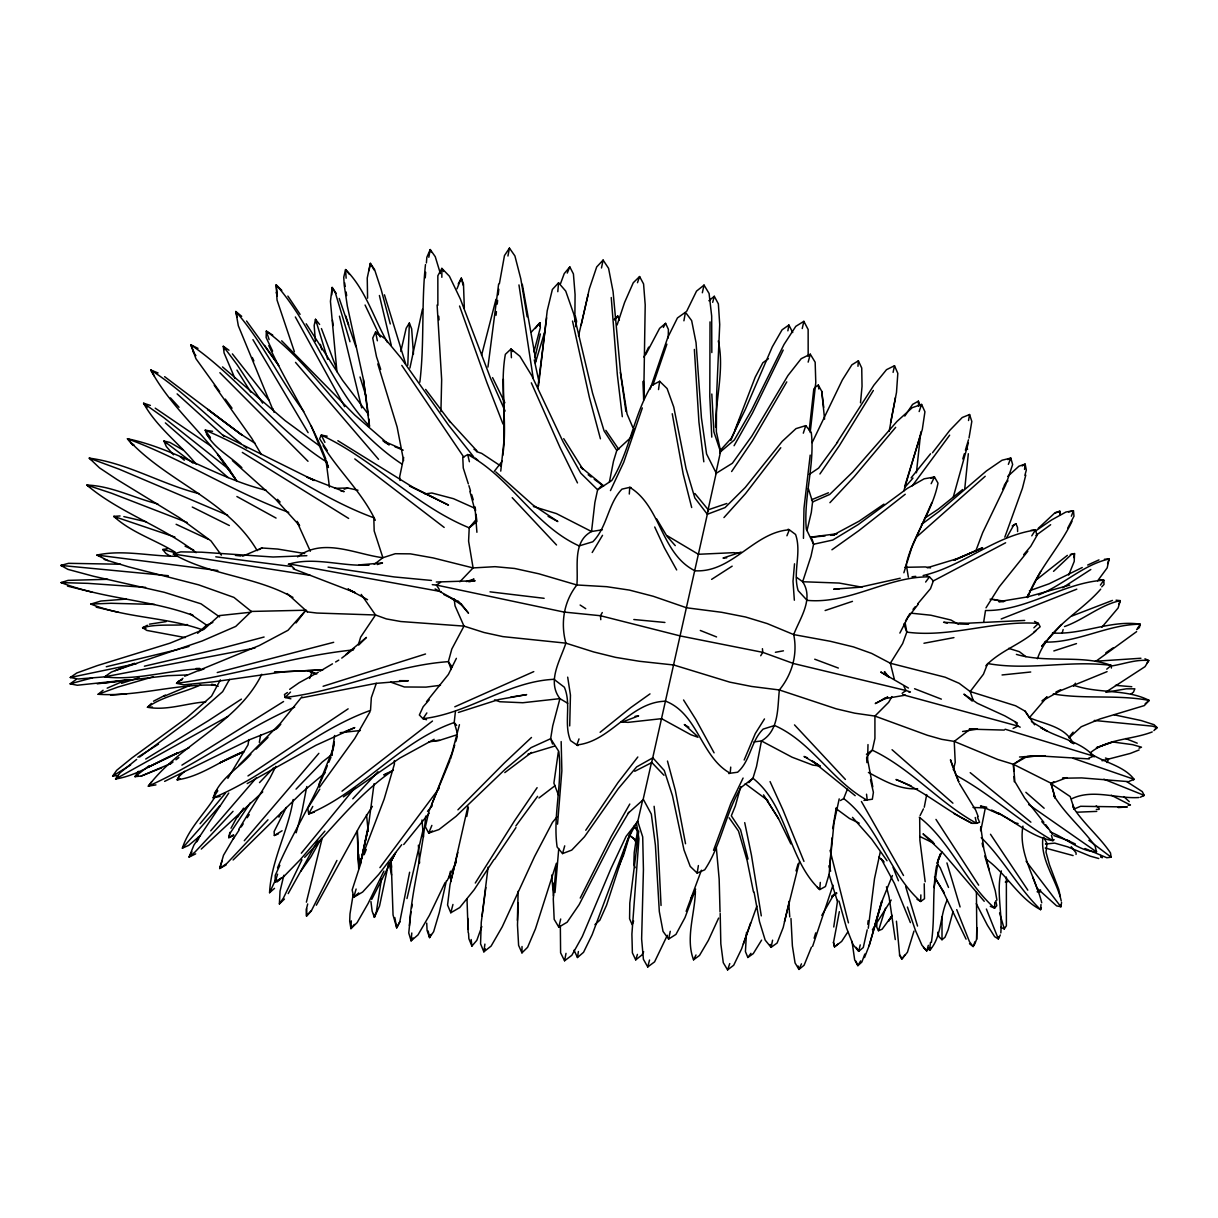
<?xml version="1.0" encoding="UTF-8"?>
<svg xmlns="http://www.w3.org/2000/svg" width="1218" height="1218" viewBox="0 0 1218 1218"><rect width="100%" height="100%" fill="white"/><g stroke="black" fill="none" stroke-linecap="round" stroke-linejoin="round"><path stroke-width="1.5" d="M441.845 277.308L441.875 268.386L449.412 276.212L460.358 299.019L490.626 378.478L505.135 411.075M976.638 939.245L976.79 927.842L976.638 939.245L974.902 943.752L973.136 946.553L969.498 943.706M466.996 898.701L468.154 932.516M556.398 863.257L535.463 928.847L527.592 947.315L521.959 952.857L522.02 946.508M574.835 321.719L575.079 294.619L573.419 273.928L569.811 266.909L564.239 273.593L560.493 283.718M306.601 908.582L306.525 916.058L311.473 910.79M464.332 308.169L463.479 283.946L461.302 278.146L458.212 283.992M803.454 538.371L803.971 508.393L810.198 455.106M942.032 916.682L942.001 939.733L945.001 937.266L948.183 929.654L953.055 911.445M440.931 411.623L441.662 379.681L437.11 304.987M668.21 338.025L668.408 329.439L665.607 323.333L659.608 328.342L645.738 354.56M876.838 923.716L876.762 927.157L878.482 930.719L882.121 929.197L892.292 915.403M867.992 744.579L867.627 759.606L872.788 786.874M994.756 902.294L994.619 908.141L990.28 906.314M517.391 920.351L518.137 891.317M920.854 894.91L920.686 901.487L917.002 899.295M1059.782 514.331L1059.858 511.21L1055.108 512.656L1038.254 528.338M569.704 725.913L570.45 695.143L567.679 677.147M976.775 929.654L976.41 891.85M1076.042 854.427L1076.088 852.92L1071.201 846.647M936.581 865.952C931.937 891.195 935.18 917.032 931.405 942.306M518.229 903.01L517.483 925.056L518.609 945.396L521.959 952.857M980.581 830.417L980.734 826.794L983.916 849.311L989.229 869.835M1000.815 932.912C1002.414 912.328 996.096 891.058 1001.318 870.9M1006.372 877.067L1006.388 925.787L1004.287 928.938L1000.785 927.309M351.302 920.869L350.936 928.618L357.102 922.65L368.141 903.406L383.914 871.098M968.325 453.751L964.808 488.251M715.575 427.168C715.621 398.667 724.573 368.826 718.285 340.918M331.753 294.923L332.149 287.448L336.229 293.431M407.802 365.233L409.355 323.044L406.173 328.205L400.829 351.5M629.295 494.036L629.752 487.352L630.924 487.504M857.974 366.283L858.355 360.817L851.884 364.821L842.338 379.97L812.132 442.621M1040.979 904.593L1040.614 909.679C1018.583 898.29 1006.312 873.458 985.971 859.086M820.293 882.426L819.775 889.582L825.454 886.506L829.169 874.052L832.016 837.862M560.341 925.893L560.6 952.811L564.573 960.774L571.821 955.308L582.28 936.535L610.949 868.617L626.067 836.416L637.76 821.465L642.723 799.845M425.249 277.856L425.676 272.253M426.407 262.921L426.833 257.303L430.228 249.553L435.252 256.678L440.383 273.548M557.539 824.16L561.863 770.796L561.163 741.564M1042.882 838.014C1040.263 860.517 1056.585 879.67 1061.243 900.985M502.699 455.593C507.891 421.976 499.41 387.826 505.348 354.347L510.997 349.003L519.888 356.25L531.824 375.783L563.097 441.875L580.819 473.208L597.612 489.773L594.871 502.547L591.537 531.52C572.125 541.797 578.596 567.207 576.86 584.975C563.782 601.631 560.417 622.885 565.868 643.15C560.25 660.491 546.684 681.349 559.93 698.63L567.71 703.304M730.724 767.096L730.206 773.232L728.821 773.597M557.798 291.681L558.56 282.789L565.731 291.087L573.785 314.092L592.572 393.186L604.098 430.928L616.795 450.447L613.491 461.241L609.335 482.343M556.047 866.622L553.276 898.975L554.175 919.331L558.803 927.157L567.162 922.193L579.129 904.654L611.543 841.577L628.899 812.269M554.997 892.52L558.742 848.763M794.532 563.812L793.009 581.26L794.349 600.215M425.493 264.565C421.261 303.632 424.564 343.126 419.845 382.178M411.791 932.988L411.105 940.829L417.987 934.906L429.375 915.388L445.133 882.502M409.415 925.634C411.867 888.729 422.676 852.981 425.706 816.136M808.173 356.311L808.143 329.499L803.85 321.339L795.796 326.348L784.057 344.405L751.643 409.948L734.317 439.987L720.523 451.802L715.697 473.893M860.502 402.823L862.04 386.334L861.735 368.019L858.355 360.817M829.61 868.023L833.965 823.063L839.202 798.886M1022.922 826.124C1018.141 853.163 1035.437 877.356 1041.755 902.782M368.278 426.452L369.008 419.159L369.419 425.995L363.466 379.757L347.328 306.053L344.252 285.362L343.735 277.217L345.577 269.559C365.644 289.473 373.652 318.248 387.491 342.441M410.938 911.688L408.761 933.003L411.105 940.829L413.024 937.875M334.615 735.505L331.661 755.632L334.28 741.96M867.201 929.806L863.288 947.513L858.705 951.319L853.102 944.757L846.51 927.949L839.019 901.137M867.779 924.295L868.16 920.61M916.408 472.767L920.808 431.903M1040.522 889.871L1040.324 891.698L1037.081 891.759M496.031 315.279L496.426 311.564M497.218 304.119L497.614 300.404M498.208 294.817L498.801 289.245M499.395 283.672L504.465 255.582L509.444 248.107L514.909 255.932L520.817 278.907L527.15 316.787M500.75 471.122L504.13 439.378L503.354 379.102M695.387 891.211C694.945 913.82 685.323 938.149 693.544 959.814L699.482 955.475L708.374 940.387L718.62 918.083M455.41 711.479L454.207 722.533L457.329 732.916M809.209 430.259L813.822 388.74M810.183 432.542L815.786 382.498L815.162 362.233L810.305 354.21L801.2 358.686L788 375.464L751.871 436.059L732.383 463.251L716.138 473.345L707.78 511.088L708.252 509.794L726.841 503.491M980.81 830.737L985.24 808.387M1024.536 469.417L1025.145 464.088L1018.933 466.205L1007.728 476.405M1043.674 837.238L1046.993 843.45L1046.003 852.113L1049.49 864.871L1058.746 889.353L1060.376 896.844M538.539 385.741L547.202 310.818L552.363 289.473L558.56 282.789M638.75 831.072L629.797 903.04L629.584 918.798L632.157 924.675L633.619 920.991M498.619 284.099L487.946 367.06M808.387 488.585L812.573 501.953L811.31 512.458L806.986 530.576M930.476 942.397L929.852 947.619L926.731 950.923L923.442 947.513M546.638 317.837L537.747 388.39M833.751 926.989L837.619 900.285M868.267 928.283L874.494 878.726L880.233 852.113M488.083 867.216L481.993 916.301M485.845 887.511L481.262 922.254L480.562 943.813L483.851 951.821L491.113 946.081L502.288 926.715L534.565 856.543L552.485 822.363L557.022 816.913M374.063 783.707L368.795 823.353L361.289 859.771L368.293 827.951M658.527 389.577L659.654 381.295L651.539 385.558C633.573 415.079 629.965 450.934 611.771 480.516L597.612 489.773L601.311 486.028M381.478 878.833L376.408 911.521L374.383 917.352L372.145 911.155L370.927 901.548M484.901 944.102L483.851 951.821L485.312 948.807M746.497 932.394L745.431 951.593L747.852 957.485L753.257 953.633L761.6 940.129M467.94 806.362L451.68 878.163M637.349 821.48L627.849 839.065L592.161 934.648L583.544 952.309L577.484 957.515L578.383 951.532M637.212 832.64L634.228 852.493L633.802 864.643L635.202 867.688M934.099 887.587L938.499 858.553L940.494 853.803M983.794 621.393L985.499 610.507C1027.002 611.116 1062.949 582.615 1103.828 580.194L1104.01 584.442L1101.742 586.863M796.557 577.332L802.662 581.732C814.126 599.073 799.891 618.257 793.71 634.593C797.79 654.492 792.065 674.33 779.368 689.967C777.389 707.673 779.276 730.511 761.448 740.955L756.515 766.518L752.952 778.287L741.062 787.483C725.304 813.335 721.528 844.653 704.72 869.804L697.168 873.108L698.386 865.556M248.883 739.57L248.015 744.868L227.857 778.332M353.144 894.621L349.992 913.911L349.688 921.204L350.936 928.618L354.347 924.386M1061.578 902.477L1060.878 906.771L1056.645 905.887L1037.766 888.805M575.703 326.652L576.601 321.217L575.292 315.873M334.371 741.808L333.275 748.354L318.674 784.986M969.01 438.054L971.812 421.428L969.574 414.531L962.235 417.515L949.842 430.289L932.501 452.746M787.879 330.839L788.883 325.039L782.063 329.834L772.288 346.856L745.431 409.218L731.226 438.358L720.401 450.264L719.823 453.066M1073.819 557.6L1074.52 553.566L1070.317 554.479M832.686 828.605L836.309 807.686M968.523 420.53L969.574 414.531M259.327 742.371L260.667 734.941M409.629 872.24L399.763 921.919L396.703 927.842L393.049 914.992L391.313 864.826M558.331 751.871L553.901 783.144L558.499 795.187M683.907 320.806L685.445 312.265L691.657 320.623L696.057 342.745L701.431 417.881L706.577 453.964L716.123 472.934M369.024 270.685L370.348 263.347L374.596 269.604L381.249 289.854L390.278 323.958M428.812 257.272L430.228 249.553L431.446 252.415M466.783 816.471L468.397 807.61M889.14 431.355L895.443 397.586M388.481 863.79L379.529 906.04L374.383 917.352L373.896 914.261M507.936 256.024L509.444 248.107M411.638 908.065L412.339 904.441M306.784 786.554L301.973 811.523L296.157 832.792M403.691 457.496L399.687 476.756L399.961 480.44M564.573 960.774L566.005 953.359M890.602 422.722L896.494 392.455L897.818 373.363L894.499 365.72L886.506 369.678L873.9 385.162L837.086 442.454M924.264 807.23L926.715 794.578M878.482 930.719L885.456 908.278M229.882 832.351L228.786 837.68L233.719 835.685M293.157 799.51C288.24 831.178 271.096 860.7 269.574 892.687L274.522 888.348M601.479 267.975L603.108 260.073L608.574 268.325L613.065 291.544L620.632 373.241L627.057 413.983L632.781 427.335M772.593 940.174L771.07 947.345L765.178 940.113L759.484 921.539L754.049 892.002M893.099 372.373L894.499 365.72M663.993 775.272L651.554 762.24L643.211 799.115L651.326 814.096L655.406 845.17L659.319 911.612L663.034 931.389L668.606 939.063L670.265 931.313M409.918 368.019L422.433 309.296M702.344 292.762L704.034 285.103L709.089 293.477L711.677 316.071L711.83 352.565M839.339 911.643L833.523 942.443L834.497 946.888L841.653 941.423L847.743 932.09M360.452 863.273L368.278 828.027M446.367 880.888L439.241 912.769L433.638 931.694L429.573 937.601L427.076 930.445L426.726 923.137M802.236 328.555L803.85 321.339M534.885 357.894L540.35 333.991M581.184 325.023L589.36 288.727L596.683 266.955L603.108 260.073M588.096 294.756L578.52 335.94M789.371 900.955L783.22 927.461L777.099 943.052L771.07 947.345L770.157 944.437M558.803 927.157L560.691 919.011M860.228 944.894L858.705 951.319L856.193 947.376M306.388 902.173L322.207 838.014M457.009 288.803L461.302 278.146L463.114 285.164M283.87 875.24L280.049 891.089L279.394 903.893L284.464 899.051M784.483 921.676L799.465 861.613M630.757 832.275L629.919 835.533L634.624 839.293L634.228 838.608L636.679 844.47M998.882 936.627L998.334 938.926L994.649 936.688L987.402 925.238L976.303 903.665M457.846 852.478L449.975 884.786L447.569 905.05L450.797 912.754L459.704 907.593L474.137 889.779L493.838 859.756M406.979 898.549L423.346 828.621M448.726 878.239L450.462 871.19M496 299.278L481.567 355.351M197.209 840.298L197.955 837.329M307.697 903.954L306.388 909.237L306.525 916.058L311.701 910.135L336.929 860.471M953.374 769.73L955.216 762.346L954.242 741.412L968.523 730.435M1025.769 475.096L1022.42 488.296L1004.804 537.168M450.797 912.754L452.959 904.456M1027.566 597.627C1037.751 569.765 1059.355 547.917 1072.023 521.319M637.76 821.465L642.708 836.918L643.424 869.606L641.627 938.971L643.409 959.282L647.732 966.955L649.544 960.028M459.445 724.695L451.985 753.029L431.629 804.672M712.697 302.338L714.296 296.294L718.361 303.876L719.716 324.506L716.549 396.535L716.351 431.796L720.401 450.264M250.878 754.231C238.545 768.421 218.844 779.002 213.196 797.881L220.169 796.359M808.158 362.127L810.305 354.21M1024.901 475.324L1026.317 470.072L1025.145 464.088L1022.206 465.961M913.972 931.131L907.425 952.263L901.853 959.038L899.386 955.095M953.359 496.792L968.401 442.743M874.768 925.406L881.756 901.198L869.15 945.67L864.506 957.576M1062.203 632.949L1063.147 629.523M869.15 945.67L882.806 899.128L892.413 875.514M494.523 699.908L499.822 701.735L522.827 702.74L559.93 698.63L552.713 725.943L550.643 738.717L558.773 751.369C562.883 783.311 552.637 815.146 557.113 846.952L562.549 853.574L564.726 845.84M740.742 786.706L735.322 805.996L731.318 815.816L740.574 829.793L748.035 859.04M200.148 835.776L188.668 845.383L182.38 848.17C188.562 828.545 204.654 813.761 215.281 796.45M356.113 889.033L353.738 897.27L362.644 892.033L378.737 874.387L401.712 844.729M796.024 870.9L798.079 863.821M928.344 945.32L926.731 950.923L921.919 945.198L915.479 930.522L907.44 907.045M903.817 490.961L920.306 435.191M358.534 644.2L360.635 637.136L375.509 614.983L361.213 594.414M962.799 458.942L964.351 453.72M965.387 450.234L968.493 439.789M811.462 947.102L804.078 965.265L798.962 969.406L795.05 962.905L792.385 945.884L790.969 918.479M814.126 938.21L815.725 932.881M535.357 363.025L544.872 331.357M450.569 758.875L454.725 745.035M455.76 741.579L457.329 736.388M533.941 351.865L540.35 327.581L539.909 322.724L531.2 332.194M629.66 835.274L623.54 855.28L618.546 866.911M937.221 862.74L941.895 851.839M277.582 874.143L275.116 882.136L283.474 876.884L300.146 859.771L324.901 831.118M904.609 486.743L922.3 429.482L924.934 411.76L921.6 404.422L912.236 407.68L897.011 421.413L852.752 471.975L829.686 494.462L812.573 501.953M222.087 860.882L219.682 868.495L226.198 864.887M636.664 824.281L638.948 838.684L631.898 934.16L632.386 952.857L635.705 959.86L637.425 954.394M903.863 572.764L911.932 547.141L931.892 502.516M812.604 946.386L833.005 885.181M803.301 433.182L805.753 425.63L811.279 432.481C815.025 464.774 803.454 496.67 806.301 529.13L813.594 544.248L810.975 556.337L802.662 581.732L839.172 583.057L861.994 587.183M1107.588 563.69L1109.126 558.971L1104.437 559.275M617.1 325.008L624.606 302.414L633.269 282.728L639.602 276.547L643.576 283.946L645.205 304.896L643.698 399.58M629.584 834.391L606.564 905.157L599.835 920.199L594.917 924.629M642.343 407.954L623.768 462.185L610.462 490.595M666.87 344.207L652.848 385.314M650.138 389.121L667.814 337.386L677.452 317.944L685.445 312.265M637.486 282.713L639.602 276.547M919.148 411.562L921.6 404.422M376.301 683.344L371.338 697.625L370.516 710.383C313.605 730.754 268.66 774.815 213.196 797.881L217.794 790.756M720.188 913.485L720.828 943.828L723.279 962.707L727.572 969.893L729.765 963.59M750.577 922.94L741.579 948.929L733.693 965.25L727.572 969.893M906.755 562.183C913.759 534.489 932.516 511.195 937.997 483.135L934.48 477.014L924.173 478.811L907.258 488.433L858.279 524.516L832.792 540.046L813.594 544.248L811.995 538.935M629.691 835.731L634.776 839.172L636.862 842.323M743.361 944.057L756.865 906.085M579.007 738.915L576.845 744.944L577.895 745.644M730.815 440.414L740.011 418.764M481.795 926.578L476.832 940.326L471.899 946.097L468.869 938.697L468.549 933.11M937.418 862.435L940.524 853.925M701.416 870.215L686.145 911.338M695.6 889.125L685.003 917.596L675.96 934.389L668.606 939.063M713.52 850.331L730.907 803.256L743.087 778.058M864.81 954.075L861.857 962.053L857.883 965.646L854.686 959.967L852.006 941.362M309.616 678.456L312.189 671.575M1041.375 907.638L1040.614 909.679C1018.187 888.044 1003.632 859.314 981.221 837.649M975.618 551.419L982.713 532.571L1005.87 484.475M947.132 900.224C939.687 916.027 941.925 936.764 929.821 950.162L928.009 947.954M974.918 941.788L973.136 946.553L969.498 941.742L956.724 909.618M734.667 430.715L755.206 377.199L762.849 362.751L768.421 358.686M1071.353 516.204L1073.439 510.738L1065.948 512.017L1051.621 519.934L1035.087 531.307M1008.367 464.363L1010.788 458.09L1002.018 460.237L986.458 470.924L939.413 511.195L921.432 524.471M359.477 863.745L384.172 799.069L394.404 764.158L394.388 760.565M667.342 935.287L654.584 961.855L647.732 966.955M1118.946 604.067L1120.301 600.641L1116.053 600.2M840.466 800.515L843.693 798.582L847.393 789.203M361.35 861.644L352.154 889.962L353.738 897.27L358.686 892.946M364.167 854.671L366.268 849.433M786.919 535.783L789.34 529.815L788.168 529.191M567.253 273.076L569.811 266.909M449.868 760.595L428.995 811.036L425.386 826.839L428.69 833.097L438.982 829.549L456.004 816.365L505.363 769.091L531.048 747.639L550.643 738.717L552.576 744.046M431.872 825.408L428.69 833.097L432.466 830.965M744.168 760.017L755.297 733.54L764.478 718.94M327.353 765.635C313.681 801.109 292.335 832.914 277.537 867.84M328.799 762.301L330.946 757.307M634.319 429.101L630.513 437.795L616.795 450.447M275.968 878.954L269.574 892.687M1027.109 597.109L1028.479 594.049M801.459 963.849L798.962 969.406L798.11 966.011M431.05 934.373L429.573 937.601L428.173 930.994M279.82 865.328L275.222 875.407L275.116 882.136L281.099 878.148M1037.416 658.74C1048.028 627.559 1080.275 612.837 1100.722 589.131M301.927 859.817L283.383 898.123L279.394 903.893M643.926 357.118L648.646 347.13M1068.688 575.048L1074.215 561.468L1074.52 553.566L1071.368 554.51L1053.54 571.333M686.648 311.351L696.529 291.117L704.034 285.103M783.204 350.068L752.48 413.039L734.073 445.727M447.052 880.812L456.324 862.131M456.385 658.344L448.376 674.452L426.528 701.675M931.161 483.683L934.48 477.014L931.009 478.278M920.092 815.558L923.427 808.889M275.816 766.381L270.061 777.83L238.698 829.443M1006.738 537.503L1013.665 525.262L1015.949 523.77L1017.517 527.44L1017.624 531.581M1000.298 934.998L998.334 938.926L986.382 909.054M371.718 899.432L394.525 854.64M1002.688 489.21L1007.667 479.359L1012.645 464.515L1010.788 458.09L1007.804 459.628M580.24 898.062L611.147 836.72L629.797 804.047M693.544 959.814L696.011 954.973M399.869 921.661L396.703 927.842L394.815 917.596M899.874 633.071L907.715 617.785L918.235 604.189M278.907 817.156L281.388 812.376M394.571 854.457L387.689 867.658L395.713 852.6M1067.729 528.125L1074.002 516.158L1073.439 510.738L1068.612 511.971M1027.261 597.033L1040.674 571.486M261.779 674.254C237.769 723.431 180.249 743.559 148.337 786.143L155.934 784.894M220.367 679.872L211.551 696.148L186.704 717.844L131.757 758.068L116.7 770.294L112.65 776.064L117.948 775.47M191.942 851.808L189.079 857.061L195.687 853.864M230.994 828.24L237.449 816.365M312.767 806.438L308.702 813.913L314.381 812.086M643.667 951.76L641.871 955.049L635.705 959.86M179.883 775.013L177.204 779.825C201.488 776.582 221.585 759.606 244.316 751.384L220.077 762.712L243.433 751.856M663.338 327.444L665.607 323.333M286.337 807.412L274.141 831.452L274.339 835.502L278.404 833.873M317.913 840.435L288.194 893.601M229.547 679.385L222.65 691.672L195.245 715.727L139.644 757.002M320.806 839.324L311.077 856.619L300.8 871.281M316.33 905.202L360.132 825.515L372.404 806.377M602.271 612.547L600.474 615.729L600.794 619.688M891.896 696.589L888.668 702.299L874.92 716.077L874.92 738.413L872.316 750.197L866.957 756.287M370.044 711.723L354.712 738.55L319.512 787.27M821.8 915.403L834.071 894.149M905.522 620.997L909.846 613.598M860.639 960.895L857.883 965.646L855.904 961.109M1073.621 686.221L1075.403 683.191M786.782 381.904L752.404 440.901L731.622 471.533M233.81 837.786L223.518 855.264L219.682 868.495L227.005 863.303L267.975 819.805M691.139 897.864L694.823 891.698M931.359 947.589L929.821 950.162L928.999 947.558M196.844 841.79L198.701 838.7M592.192 552.5L602.529 535.311M760.717 655.741L762.757 652.346L762.422 648.692M1107.071 762.575L1108.547 759.073L1105.442 758.022M873.352 390.476L839.461 445.484L819.912 473.985M986.001 607.843L999.217 586.863L1027.809 551.236M1031.768 535.829L1035.407 530.074L1030.946 530.332M891.195 900.041L872.392 929.791M475.279 883.035L514.514 820.856L537.108 787.681M138.395 771.344L135 776.642L141.227 776.049L169.881 763.914M891.348 916.804L888.561 921.112L891.53 916.545M237.601 817.202L243.524 808.173M233.064 839.263L239.124 830.037M241.149 826.946L243.174 823.87M247.208 817.704L249.233 814.629M228.756 793.055L193.936 845.064L189.079 857.061L195.032 852.006L233.034 811.325M904.791 416.069L912.602 404.391L918.372 401.164L920.397 406.173M494.584 859.329L515.945 827.585M426.863 712.926L422.966 718.681L419.357 714.981L423.164 706.745L429.208 699.848M1137.399 628.473L1140.292 624.225C1111.09 619.612 1082.086 635.096 1052.459 632.979M585.767 830.25L618.013 782.565L637.821 757.002M1147.036 663.094L1148.787 660.567L1144.95 658.786M250.436 802.662L230.019 833.325L228.786 837.68L233.567 834.711M1100.387 585.127L1103.828 580.194L1099.093 579.57M515.869 825.956L537.61 796.328M837.634 442.164L818.633 468.093L809.285 474.396M747.852 957.485L750.927 953.313M925.634 582.052L929.471 576.875L933.338 580.94L930.506 588.644L917.717 603.854M949.659 435.176L912.282 485.845M904.791 955.095L901.853 959.038L899.569 954.227L896.433 921.189M151.534 781.88L148.337 786.143C198.93 763.488 243.828 729.369 294.649 707.095M379.909 867.642L439.211 788.168M614.664 320.075L617.77 315.995L619.368 320.319M319.771 789.127L307.773 808.219L308.702 813.913C361.883 792.081 399.276 741.579 454.207 722.533L456.643 725.38M296.02 622.961L305.885 610.218L307.408 611.893L316.817 613.035L375.509 614.983L386.35 618.911L400.844 621.53L463.982 626.113L484.048 632.507L502.927 636.618L565.868 643.15L593.699 651.95L615.623 657.37L639.45 661.283L673.752 664.998L729.826 682.156L751.643 686.465L779.368 689.967L836.294 708.846L854.792 713.185L874.92 716.077L927.34 735.261L941.681 739.326L954.242 741.412L997.801 759.499L1013.422 764.31L1050.86 783.128L1055.077 797.562L1050.86 783.128M780.784 447.737L745.553 493.594L723.949 517.574M494.341 471.259L502.242 461.135M535.265 328.54L539.909 322.724L539.924 326.089M1045.851 641.11L1041.71 646.286L1061.578 624.529M225.513 793.07L200.087 823.703M911.14 477.852L930.567 453.766M301.897 696.833L280.064 723.705L239.002 765.117M403.721 844.516L429.117 813.228M1068.658 737.575L1073.088 732.14M354.895 787.802L301.318 853.209M374.246 564.345L382.894 557.722L395.271 553.718L410.39 553.855L433.227 557.935L473.102 567.923L495.01 566.674L514.635 568.471L538.813 573.785L576.86 584.975L606.747 586.695L629.493 590.106L653.244 596.272L686.556 607.782L721.604 612.289L745.583 617.008L767.233 623.586L793.71 634.593L830.28 641.277L853.422 646.895L871.646 653.411L890.343 663.247L945.168 677.223L959.16 683.313L970.183 691.565L1015.629 705.785L1025.114 711.16L1029.362 717.707L1046.932 697.183M475.324 520.512L469.219 527.82L468.595 541.142L473.102 567.923L459.825 581.808M318.857 753.333L244.27 840.725M1097.662 580.803L1107.192 567.847L1109.126 558.971C1083.289 564.695 1063.086 585.173 1038.573 594.947M1004.302 485.16L1007.956 480.836M256.328 777.815L210.699 830.828M1023.683 554.677L1030.733 546.349L1037.066 535.296L1035.407 530.074C995.106 535.631 962.631 566.446 923.137 575.52M895.672 427.335L853.985 476.938L829.915 502.699M913.043 609.365L915.373 606.61M427.533 811.34L432.283 805.768M277.171 728.394L280.795 724.238M219.879 805.768L182.38 848.17M904.67 487.535L912.982 478.095M1101.864 627.24L1118.124 607.965L1120.301 600.641C1100.28 604.859 1083.837 619.749 1064.517 626.554M304.683 857.305C333.062 827.326 359.112 793.42 393.384 770.141L383.822 774.968L387.05 773.369M352.794 798.81L378.006 771.755M748.872 782.626L752.952 778.287C788.244 806.194 787.726 859.512 819.775 889.582L817.354 887.176M214.52 792.903L217.063 790.208M259.495 782.611L273.578 767.873M296.05 789.112L322.268 762.011L332.194 754.307M290.523 692.068L285.119 697.472L290.874 698.812M457.922 809.833L504.556 762.803L531.49 737.469M358.671 645.068L366.42 637.41L345.897 654.508M256.176 749.07L267.99 737.438M1033.884 627.818L1038.391 623.433L1040.172 626.768L1033.656 632.355M151.428 703.441L147.469 707.262C166.79 710.886 186.4 703.228 205.735 701.872M184.679 676.218L259.221 645.555L287.996 630.3L305.885 610.218L251.35 611.436L235.744 626.417L202.173 640.972L115.101 670.646M233.11 859.969L301.638 792.751L325.236 772.684M262.753 791.913L201.274 849.068M614.298 319.223L617.77 315.995M1153.888 730.587L1157.1 727.633L1154.055 724.695L1141.144 720.538L1114.211 714.829M197.621 633.299L206.573 625.108L212.83 622.474M1069.145 737.819L1081.249 726.735L1099.991 718.94L1144.326 705.587L1149.183 700.441C1126.528 688.718 1098.24 693.864 1074.139 685.384M250.71 612.243L219.103 615.623L203.893 629.417L169.972 643.18L97.288 665.622L76.749 673.006L70.279 677.482L78.059 678.989L107.336 676.645M1035.802 630.954C1020.638 644.489 1000.13 650.777 985.864 665.744M627.788 813.548L642.921 799.967M184.71 771.344L179.122 776.338L177.204 779.825L180.188 778.957M985.21 476.268L916.545 537.001M282.089 830.767L274.339 835.502M1106.751 669.169L1111.242 665.424C1081.508 654.294 1047.175 663.475 1016.391 654.386M277.11 881.908L280.582 879.015M1046.917 696.909L1042.014 701.005L1060.787 690.56L1107.071 671.636M831.97 896.783L836.233 893.236M1054.149 839.659L1052.931 840.664C1030.428 837.192 1012.493 818.816 991.543 810.198L999.476 814.203L980.46 806.027L986.702 807.199M1145.194 703.73L1149.183 700.441C1117.637 694.397 1084.857 699.467 1053.235 693.956M708.876 300.739L714.296 296.294M103.073 690.256L98.14 694.275C136.964 696.894 175.681 683.709 214.84 685.155M833.538 895.458L836.477 893.053M136.644 759.393L120.125 772.745L115.573 778.987C138.045 775.501 157.305 761.204 178.087 752.694L148.703 766.868L189.353 747.578M838.091 943.98L834.497 946.888L833.401 942.306M962.662 489.529L938.271 509.185L924.538 518.305M182.928 678.259L176.564 683.328L183.781 684.836L214.048 681.76L284.068 671.757L322.877 669.854M1136.622 631.624L1096.413 660.887M1130.913 694.153L1133.456 692.129L1134.856 688.809L1126.193 688.84L1106.325 692.189M1155.258 729.095L1157.1 727.633L1152.685 726.187L1094.251 720.447M600.124 732.307L630.711 707.643L650.001 693.895M1037.31 579.083L1067.364 555.378M1090.232 752.846C1107.543 738.519 1131.948 739.813 1152.213 731.942M117.857 777.206L115.573 778.987L227.857 716.458M905.233 494.249L858.827 530.652L831.924 549.79M341.756 658.101L354.453 648.326M342.014 791.167L432.497 721.026M538.965 797.973L555.225 785.534M1105.898 692.098L1145.027 666.657L1148.787 660.567C1135.968 659.121 1123.407 664.252 1110.801 666.079M1136.622 629.645L1139.363 627.559L1140.292 624.225C1107.847 624.24 1077.565 642.952 1044.968 642.069M170.139 764.188L173.047 761.981M175.971 759.788L178.879 757.596M504.8 772.608L531.581 752.45M902.127 693.331L905.948 690.499L910.394 691.991L909.085 692.281M97.212 683.846L129.702 679.69L77.267 685.247L70.142 683.831L75.973 679.598M1035.833 535.494L1050.647 524.714M343.415 796.892L399.885 758.053L434.156 739.296M814.553 387.735L818.298 385.071L821.754 391.328L824.586 419.159M149.205 765.665L135 776.642L137.908 775.501M289.656 689.342L299.08 682.75L318.324 672.199M866.424 754.307L872.316 750.197C911.003 768.573 939.245 802.845 976.577 823.307L979.561 822.241L977.415 817.187M883.933 504.13L859.132 521.167L832.61 535.372L836.994 533.743L810.868 537.108M1024.901 756.53L1013.422 764.31L1013.757 771.283M348.135 708.846L247.97 775.942M1074.276 809.163L1070.211 796.587L1050.982 783.661L1053.859 781.712M1133.364 779.825L1134.11 779.322C1123.803 765.817 1104.619 762.742 1090.704 753.668M287.433 692.524L284.479 694.504L285.119 697.472C340.538 690.88 392.424 665.576 448.361 661.648L452.167 667.068M1105.807 652.787L1113.465 647.656M1062.583 587.776L1090.81 569.506M440.551 582.356L436.455 585.082L432.283 584.655M241.408 699.117L208.339 720.721L145.718 759.027M711.616 579.372L732.155 566.157M283.566 701.522L181.908 765.148M469.889 581.671L474.046 579.052L466.464 581.58M137.817 757.215L158.523 744.152M130.615 764.98L112.65 776.064L115.345 774.618M319.892 671.27L332.484 663.84M335.62 661.983L338.771 660.126M1012.204 525.932L1015.949 523.77M258.749 549.775L261.84 547.978L277.689 549.059L304.667 553.52M1043.674 755.784L1026.941 756.606L1013.422 764.31L1014.838 781.56L1024.688 798.095L1043.887 822.394M831.848 895.961L836.827 893.175M247.178 783.585L315.873 745.309L354.773 727.603L344.542 731.744M884.816 698.508L875.255 703.562L887.511 697.305M1005.626 542.771L933.003 581.093M153.498 701.203L165.404 695.082M634.73 771.314L651.645 762.651L707.338 514.27L708.252 509.794L694.884 493.503M1082.254 567.527L1049.094 583.803L1029.423 590.791M147.378 625.26L142.582 627.712L146.845 630.422L185.303 637.593M297.618 556.885C323.196 537.26 355.138 554.144 382.894 557.722L374.185 530.941L373.804 517.772C314.077 495.863 263.804 454.344 205.218 430.198C211.095 447.204 229.837 455.547 241.864 467.712M1055.945 692.022L1060.619 689.723M1013.132 728.44L1017.943 726.08L1020.182 727.176M1140.246 797.257L1144.22 795.4L1142.286 791.609L1126.955 781.758M1087.689 565.03L1098.986 559.884M164.613 781.377L249.233 739.844L276.425 729.034M191.104 684.897L163.912 696.361M981.419 548.237L953.907 560.341L982.637 547.856L956.83 558.773L927.233 567.755M533.773 671.62L454.801 706.805M887.648 697.016L883.233 698.934L905.461 695.143M107.169 688.155L122.013 681.745M242.626 556.215L261.84 547.978M288.285 564.315C314.137 556.276 342.365 566.857 369.069 565.045L359.082 564.908L382.482 562.944L377.276 564.543M1073.728 809.194L1080.594 806.286L1127.274 806.971L1118.185 807.564M1139.043 748.202L1141.479 747.182L1132.588 744.655L1112.201 741.914M811.492 499.791L828.438 492.788M1088.633 758.205L1093.657 756.15L1094.16 756.926M1129.451 781.21L1134.11 779.322L1073.21 758.327M1055.427 513.006L1059.858 511.21L1059.98 514.559M1139.104 749.953L1130.365 753.409L1102.031 760.763M141.227 776.049L161.446 767.934M1071.642 798.81C1092.744 788.579 1116.51 798.947 1138.784 797.531M201.944 629.645C165.937 616.993 126.063 618.044 90.817 604.082L100.911 601.037L126.322 599.073M107.382 675.762L104.581 676.858C136.294 680.847 168.206 670.174 199.996 668.849M1001.211 618.972L1076.803 589.162M1072.145 615.927L1112.445 600.428M134.513 663.277L111.28 672.108L104.581 676.858L255.034 648.006M1050.982 783.661L1066.983 777.586M621.88 722.213L638.613 715.88L635.065 716.306M200.62 684.897C183.279 692.844 162.984 696.178 147.469 707.262L152.448 707.095M562.549 853.574L571.729 850.118L584.473 836.796L618.226 788.716L636.633 766.914L652.818 757.809L664.282 770.507L672.473 795.765L683.998 849.936L690.225 866.409L697.168 873.108M1046.993 843.45L1045.486 844.013L1054.712 843.115L1067.805 846.891L1090.171 856.132L1098.773 858.523M182.061 679.796L178.65 681.075L176.564 683.328C236.064 675.457 293.614 656.045 353.403 649.894M1112.765 741.914L1096.383 747.715L1113.922 741.595M198.869 670.753L204.061 668.941M344.176 489.21L347.678 487.992L357.985 490.23M458.379 712.454L498.619 699.558L526.633 694.625L510.89 697.077M825.119 610.538L852.463 601.357M741.092 552.058L723.02 558.057L726.704 557.829M425.524 654.005L323.105 686.282M1053.829 650.945L1076.484 643.606M121.556 683.328L139.065 677.756M428.812 741.884L439.5 740.361L457.131 734.728M70.142 683.831L92.629 677.771M805.753 425.63L795.993 428.629L782.23 441.327L745.279 487.428L725.06 507.586L707.338 514.27L694.869 497.995L686.054 468.58L673.752 407.025L667.099 388.542L659.654 381.295M528.018 754.14L554.373 746.162M1069.708 585.082L1027.657 596.866L998.76 601.646L1003.602 601.738M153.285 676.766L117.948 687.043L98.14 694.275L101.49 694.047M181.817 648.463L188.988 646.438M333.686 642.312L217.246 672.534M264.093 637.014L222.072 648.143L144.379 666.2M180.02 648.966L106.27 666.748M900.209 578.245L859.649 587.274L833.691 589.177L838.974 589.101M136.492 663.643L70.279 677.482L73.095 676.904M1142.575 795.719L1144.22 795.4L1103.904 779.2M775.409 652.285L783.448 650.823M923.96 643.256L953.938 637.623M1096.763 811.386L1076.712 812.223M90.817 604.082L111.066 603.275L154.579 604.433M170.17 556.063L165.892 553.444L162.755 549.516L167.917 548.633M149.464 624.164L166.12 621.606M1005.292 882.076L1008.002 881.604M962.585 731.5L977.46 729.08L969.254 729.125L1004.287 730.084M602.392 529.769L591.537 531.52L556.443 513.6L533.393 506.521M302.125 697.731L375.844 683.389L408.395 680.71L399.565 680.664M1065.491 777.8L1062.507 778.226L1081.66 777.906L1128.873 781.667M360.391 730.511L340.172 732.703M424.945 493.929L431.842 492.986L453.553 498.71L475.248 508.424M468.351 581.641L475.142 580.742L436.318 582.021M101.855 683.252L167.84 675.67L186.75 674.97M440.474 685.292L425.965 687.119L404.391 686.982L390.689 682.141M753.988 741.899L761.448 740.955L792.096 757.215L812.832 765.102L820.11 765.985M275.298 672.306L279.029 671.849M912.054 576.769L915.753 576.358M917.596 788.701C899.828 790.056 883.613 780.54 868.419 772.456M1002.049 674.97L1030.717 672.001M810.686 537.305L825.165 535.905M830.6 535.372L834.208 535.022M1128.157 805.235L1130.426 805.052L1111.288 795.232M432.451 740.909L439.5 740.361M110.564 695.113L126.596 693.895M120.064 515.945L113.776 516.386C131.224 532.555 155.249 539.741 175.316 552.287M1019.542 757.002L1039.091 755.921L1089.288 758.921M986.489 807.96L973.03 807.473M321.004 669.946L274.492 672.184L284.068 671.757M1026.941 756.606L1045.211 755.739M306.86 555.682L273.076 557.007L201.609 552.196L180.721 551.876L173.367 554.007C209.998 575.368 255.689 576.312 292.944 597.414M863.943 800.409L872.347 799.221L873.397 792.324L870.505 779.901M187.542 624.59C172.667 625.9 156.909 623.692 142.582 627.712L145.962 628.412M196.007 668.515L199.706 668.408M334.661 488.327L347.678 487.992M1096.337 809.437L1099.123 809.376L1099.078 808.189L1096.2 805.874M904.715 567.314L925.36 566.933L930.522 567.908M1115.475 685.353L1131.796 686.724M1024.719 620.434L959.251 623.616L968.767 623.829L943.6 622.246L947.3 623.129M911.14 785.915L895.991 779.505C923.594 790.193 945.67 810.472 972.071 823.338L976.577 823.307L975.222 817.491M1140.916 658.253L1095.195 661.267M107.823 579.296L68.056 580.377L61.113 582.6C103.256 598.967 150.423 599.621 193.099 615.501L190.206 613.963L206.573 625.108M162.755 549.516L174.996 552.652M120.567 564.239L68.558 563.325L60.9 565.426L67.949 569.385L93.375 576.221L164.278 592.298L201.031 603.823L219.544 616.887L219.103 615.623M177.265 556.276C150.575 556.489 123.216 549.348 96.938 555.073L108.067 560.63M990.097 599.18L1004.743 601.22M664.921 622.459L633.817 619.52M145.612 587.38L87.848 583.346L61.113 582.6L64.417 583.376M621.013 721.863L628.046 722.365L661.587 718.666L690.85 734.713L698.005 737.286M431.461 580.453L394.099 576.921L328.084 567.146M544.141 598.312L490.017 591.841M911.079 613.172L930.841 615.212L950.953 620.023L958.429 624.377M168.328 575.703L60.9 565.426L63.823 566.203M235.439 555.393L240.966 556.002M291.254 566.477L215.784 556.809M739.219 553.353L733.754 552.668L698.386 554.281L667.631 535.981M215.007 684.851L211.551 684.394L218.205 686.282M217.87 570.511L96.938 555.073L101.292 556.459M212.556 431.309L205.218 430.198L210.151 437.262M310.209 575.322L173.367 554.007L175.422 554.997M1073.104 855.569L1045.257 848.033M441.053 591.598L289.184 563.919L294.223 568.532M327.17 436.181L321.308 435.1L319.603 438.754L327.231 450.523M471.381 455.334L467.697 454.573L462.779 457.42L463.251 467.94L468.336 483.896M340.827 490.93L344.176 491.63L306.86 477.045L314.305 480.486L223.061 435.176M123.84 516.599L146.464 521.852M96.222 607.173L118.298 612.243M1018.096 823.52L1015.081 822.789L998.455 812.924M67.508 586.117L91.974 592.115M993.675 599.363L1000.42 601.144M198.96 493.671L195.367 492.696C159.573 483.013 126.215 462.87 89.264 458.151L99.526 467.895L116.867 479.42L179.442 517.726L210.973 540.899L221.371 555.134M902.782 694.717L1017.943 726.08L1015.142 721.863M426.544 719.731L422.966 718.681C468.625 713.55 507.464 681.486 553.992 679.309L564.36 687.226C571.699 704.4 563.416 723.614 570.526 740.605L576.845 744.944C610.979 741.595 630.117 701.781 665.744 701.203C698.264 714.113 700.944 757.109 730.206 773.232L737.606 772.227C750.577 760.839 750.775 741.214 763.153 729.095L774.618 725.502C811.827 741.884 832.046 781.18 867.246 800.272L866.531 794.197M157.822 503.932C134.163 498.116 111.462 485.845 86.874 485.069C119.41 512.808 162.436 526.039 196.128 552.698M394.936 446.717L403.204 450.188M1005.124 729.217L1093.657 756.15C1080.366 740.986 1057.498 738.093 1040.705 727.527L1047.328 731.257L1031.433 721.574M104.109 559.412L128.316 566.781L198.595 584.838L233.917 597.399L251.35 611.436M1125.66 738.565L1137.231 743.178M1008.656 648.372L1019.359 651.676L1025.876 656.669M150.393 405.411L143.602 403.249C156.422 426.848 179.259 443.443 196.113 464.134M266.194 490.291C218.022 478.689 175.818 448.62 127.448 438.754C165.572 481.308 227.462 499.73 257.196 550.658M1100.539 857.061L1102.427 857.685L1100.6 855.462M476.329 451.543L481.689 453.385L500.568 465.9M288.742 512.352C233.14 492.163 182.913 459.171 127.448 438.754L132.99 445.346M1053.875 835.609L1069.465 841.075M174.905 537.062L113.776 516.386L116.943 518.092M307.926 670.753L314.807 673.25M1029.362 717.707C1044.755 724.36 1065.43 726.522 1073.302 743.619M187.267 522.522L111.508 493.214L86.874 485.069L89.873 486.972M814.735 659.212L838.349 668.058M314.792 673.219L307.88 670.616L316.741 673.996M807.504 757.794L804.032 756.469L819.897 765.848M914.566 688.733L941.362 699.132M934.328 843.541L919.757 836.446M700.304 630.467L716.565 636.938M158.051 372.952L150.804 370.044C172.484 410.542 211.186 439.378 235.196 478.644M227.644 515.229L119.151 469.174L89.264 458.151L91.822 460.206M382.894 440.794L400.037 448.254M293.142 568.776L355.169 592.648L347.891 589.025L367.562 599.698M185.09 546.212L193.677 550.079M176.123 524.288L208.385 539.315M1067.242 840.207L1075.357 843.998M926.548 575.49L929.471 576.875C887.48 576.266 849.616 604.372 807.077 600.352L798.14 590.593C792.537 572.079 801.916 552.637 795.582 534.474L789.34 529.815C753.851 532.083 732.201 573.039 694.93 570.77C660.811 553.764 661.115 506.231 629.752 487.352L621.926 489.149C607.752 503.993 607.462 526.983 592.801 541.782L579.129 545.908C534.321 525.613 510.494 477.273 467.697 454.573L469.387 461.729M859.253 823.185L849.494 818.496L835.959 808.554M1085.025 848.535L1106.797 857.731L1111.136 857.198L1110.496 852.935C1099.352 836.416 1083.457 823.688 1072.784 806.758M443.763 594.506L456.872 600.961L435.13 588.933M434.887 498.269L409.431 485.83L448.468 505.089L413.481 487.611L337.858 440.703M197.971 348.363L190.8 344.801L195.931 358.686L219.682 391.648M192.261 507.038L229.365 525.521M1050.144 831.94C1065.704 837.801 1079.498 851.443 1096.489 851.839L1096.367 850.925M1034.493 621.378L1038.391 623.433C994.375 619.992 950.938 638.065 906.816 632.112L903.802 623.951M933.003 841.973L923.046 833.843L943.265 853.285L984.235 901.29M548.1 516.356L557.844 521.548L532.814 504.891L495.817 471.945M953.801 813.472L972.071 823.338M955.658 775.15C990.219 793.634 1018.979 821.206 1052.931 840.664L1051.454 835.274M236.901 496.518L276.06 518.076M474 449.275L476.969 450.964L448.605 420.012M384.37 442.088L389.258 444.89L354.88 415.14L281.678 340.812M182.67 449.807L169.926 442.454L163.928 441.038L166.333 446.549L173.489 454.786M1017.456 723.066L1004.85 715.88L977.262 703.243L963.925 694.153L972.208 701.081M688.87 727.268L684.303 724.543L697.442 736.281M242.336 452.426L348.637 518.426M272.741 335.117L266.331 331.113L266.148 337.569L272.604 351.119M818.45 764.889L812.376 761.098L855.188 795.689M450.964 598.114L461.241 604.585L457.922 600.885M1073.911 743.635L1069.404 740.772L1071.825 742.889M155.219 408.152L210.562 445.834M327.018 462.216C276.06 430.106 240.235 378.737 190.8 344.801L194.119 352.702M255.08 443.306L239.702 433.471L207.654 409.446L241.94 435.039L164.613 376.666M580.133 605.041L585.721 608.665M1110.009 856.437L1111.136 857.198L1088.831 840.313M131.011 443.002L134.056 445.103M1028.677 804.55L1096.489 851.839L1095.317 846.982M228.969 350.221L223.305 346.293L224.082 352.931L234.983 378.554M908.43 688.048L880.751 672.001L889.353 677.452L884.435 671.651L886.262 674.711M402.107 464.165C348.47 429.178 317.274 368.932 266.331 331.113L269.132 339.594M320.425 446.534L285.149 420.652L222.498 366.907M588.172 474.776L591.217 477.014M594.262 479.268L601.875 484.886M745.233 783.692L767.827 800.47M354.788 458.912L444.174 527.424M230.019 470.163L163.654 417.5L143.602 403.249L147.073 407.421M1030.885 822.18L970.213 772.654M193.068 463.16L163.928 441.038L166.516 443.519M240.829 443.413C210.151 419.875 183.355 390.978 150.804 370.044L154.412 376.134M243.783 445.788L246.721 448.148M475.035 457.938L477.837 460.206M241.697 316.315L235.82 311.519L238.317 325.754L273.197 410.466M581.016 467.24L603.702 485.875M634.852 827.631L637.395 829.732M919.27 817.217C950.756 841.668 965.067 881.908 994.619 908.141L996.781 905.72L995.776 900.726M180.127 456.674L184.344 460.191M380.488 336.138L375.586 332.012L372.723 338.117L376.514 356.783L380.701 369.374M165.359 422.905L228.177 477.639M952.918 803.18L892.048 749.725M843.693 798.582C878.604 825.058 888.303 872.91 920.686 901.487L924.508 898.701L924.234 883.766M232.394 460.602L275.557 499.213L299.598 525.674L297.146 521.319M1025.861 792.309L1044.146 808.25M177.128 393.901L224.234 436.486M287.128 593.531L307.408 611.893M1123.757 796.602L1129.238 801.596M206.451 434.308L210.44 437.932M634.974 827.387L637.44 829.656M633.741 826.261L636.161 828.56L637.41 832.061M878.894 857.061L884.101 862.055M580.712 467.149L582.965 469.326L563.721 438.663M281.784 290.386L276.151 284.845L277.049 300.1L294.391 351.713M942.001 939.733L939.215 936.992L937.677 932.257M219.879 372.708L308.002 461.272M883.461 861.248L881.284 859.04L894.469 883.522L910.394 922.62M277.491 499.334L280.14 502.044M556.519 544.979L512.215 497.675M845.414 779.474L794.501 724.893M369.633 426.3C330.52 385.04 313.437 327.292 276.151 284.845L277.034 292.959M1041.786 821.678L1048.135 828.605M170.474 397.875L179.046 407.284M675.274 545.634L667.038 536.362L656.624 518.898M852.493 817.369L871.738 839.202L887.024 860.73M459.201 602.438L468.519 613.172L461.333 604.052M295.517 362.385L378.554 459.338M232.379 353.89L269.254 400.646M349.459 274.415L345.577 269.559L346.14 278.191M473.635 456.796L448.589 425.234L401.27 358.29L385.162 338.817L375.586 332.012L377.367 340.781M319.618 324.46L315.523 319.299L314.168 325.511L315.416 341.314M1026.089 861.217L1060.878 906.771L1060.513 905.096M368.201 414.059L342.608 380.381L306.205 323.805M246.554 320.989L278.739 365.537L264.595 345.41M225.315 399.108L232.029 408.213M425.645 389.41L450.477 422.357M1095.271 846.266C1082.452 828.407 1065.141 814.187 1053.677 795.247L1054.955 797.988M936.992 863.395L940.235 867.795L948.517 887.435M512.869 351.591L510.997 349.003L511.408 357.711M214.216 385.269L251.761 438.313L261.337 454.512M236.216 479.999L217.474 454.147L236.947 481.369M1045.699 824.647L1052.748 834.482M729.11 817.765L738.504 831.072L747.167 860.715L753.44 891.82M1027.825 890.175L990.493 834.269M192.825 351.226L195.9 355.626M1025.114 711.16L1034.6 724.801M463.845 457.207L401.788 365.4M303.754 411.471C279.683 379.209 262.296 341.832 235.82 311.519L237.068 316.954M605.833 430.365L618.805 449.427M978.678 885.166L935.972 819.41M287.874 296.081L300.085 314.335M262.631 403.158L237.068 364.639L223.305 346.293L224.706 349.627M439.302 589.482L436.455 585.082L563.888 612.045L600.474 615.729L680.42 635.979L762.757 652.346L793.512 663.521L905.948 690.499L904 686.48M766.031 798.856L778.485 818.572L790.847 843.876M763.549 794.867L778.485 818.572M683.557 699.985L695.798 719.396L714.083 752.831M236.962 370.089L250.817 392.166M323.105 445.681C339.046 471.549 362.172 492.498 375.311 520.269M935.439 878.604L944.148 892.87L934.495 877.067M252.918 339.609L308.108 432.649M959.434 783.57L975.77 810.305L978.221 816.654M861.43 801.505L903.512 875.498M374.109 270.031L370.348 263.347L367.242 277.993L367.577 298.197M295.35 316.969L344.633 406.599M443.626 271.523L441.875 268.386L437.841 275.755L437.871 305.292M676.675 569.948L664.389 547.841L654.721 526.998M966.072 939.154L942.29 889.81M325.876 459.262C310.94 419.357 286.413 384.188 268.797 345.592M788.883 325.039L792.735 332.544M324.917 442.378L321.308 435.1C374.185 459.734 414.836 505.607 469.219 527.82L476.908 521.563L476.025 514.27M577.484 482.907L560.006 447.463L531.337 382.833M492.574 377.626L504.876 402.747M365.065 305.018L380.305 337.005M297.101 522.02L310.331 551.236M574.028 950.192L577.484 957.515M252.309 357.513L253.877 360.939M770.065 781.591L782.946 809.879L803.956 861.385M321.43 328.571L336.305 367.882M1072.754 805.007L1074.169 808.402M311.062 425.539L328.434 467.514L326.378 460.922M953.359 768.741L958.764 781.926M893.068 867.444L898.442 880.781M409.355 323.044L411.669 328.875L413.465 354.057M503.019 424.047L486.941 382.696L459.551 306.022M1032.712 877.036L1038.482 892.124M958.794 781.88L950.451 759.758L952.78 766.944M339.213 298.44L355.915 346.765M451.239 669.489L448.361 661.648L451.817 649.027L463.982 626.113L455.03 605.848L454.162 598.921M973.273 700.411L970.183 691.565L983.444 674.224L987.661 663.521C1028.525 670.92 1070.317 659.897 1111.242 665.424L1111.395 668.043M828.819 865.846L830.661 871.175M391.572 875.026L389.151 863.257M720.523 451.802L713.87 431.796L711.814 394.023M345.729 315.904L348.713 324.978M272.923 408.822L274.05 412.278M405.685 363.938L384.462 294.817M377.778 363.908L397.114 427L403.6 460.571M360.01 377.001L366.024 396.139M966.62 446.397L967.564 449.396M828.971 874.402L837.299 900.924M276.258 292.457L277.339 295.944M917.535 926.061L905.659 886.537M468.9 485.662L470.544 490.976M471.64 494.523L473.284 499.837M960.089 906.953L946.934 862.907M999.567 912.952L1004.287 928.938L1003.769 927.081M984.768 855.95L995.258 890.754L996.918 900.132M349.992 341.74L335.331 292.762L332.149 287.448L330.443 301.333L336.929 371.703M327.688 359.34L315.523 319.299L315.919 322.8M830.067 850.362L848.444 922.848M600.428 438.8L589.39 397.403L572.521 321.05M667.479 761.067L675.32 790.33L685.536 843.739M469.874 491.311L475.355 511.864L476.908 532.281M339.457 316.193L361.7 407.893M886.445 886.795L889.14 897.377L895.276 939.565M691.687 507.525L683.207 474.091L672.245 413.739M894.377 679.37L890.343 663.247L902.645 643.576L906.816 632.112L905.172 622.977M320.41 344.313L321.765 349.779M379.407 295.502L391.313 345.455M534.276 359.873L539.056 382.071M744.716 822.637L751.46 855.249L761.296 915.875M449.731 874.25L451.117 881.147M982.165 843.176L982.85 846.83M535.981 360.924L522.294 284.281M533.271 378.554L518.959 284.921M906.162 563.873L908.354 577.195M344.618 282.743L345.196 286.413M346.079 291.939L346.658 295.609M620.388 372.48L625.93 411.486M329.454 487.093L326.074 460.983M363.466 379.757L368.491 415.414M925.162 881.771L919.894 840.39L919.681 817.948M419.601 862.953L418.383 845.216M332.453 320.197L333.169 325.571M818.298 385.071L818.8 388.984M703.821 461.789L698.934 422.098L694.367 349.444M821.754 391.328L823.718 407.33M475.142 506.977L475.583 510.616M366.496 814.614L368.171 831.026M622.307 416.708L617.359 374.916L611.253 297.542M471.168 939.535L471.899 946.097M654.112 806.301L657.887 840.983L661.054 905.476M716.291 847.363L719.168 879.137L720.036 911.901M421.961 820.003L423.529 837.055M551.708 875.057L553.429 895.9M438.739 316.254L439.028 319.892M788.701 902.096L789.766 916.926M553.018 882.943L553.52 890.114M391.176 861.963L391.541 867.307M866.622 757.642L866.911 762.651M467.727 918.25L468.351 929.395M1014.015 776.505L1014.274 781.728M357.224 832.64L358.701 868.678M711.769 437.11L709.805 396.52L710.018 321.887M357.392 830.767L358.838 867.201M918.372 401.164L918.585 406.233M643.804 399.519L643.332 381.158L643.652 399.809M358.808 867.079L358.457 854.183L358.823 867.368"/></g></svg>
